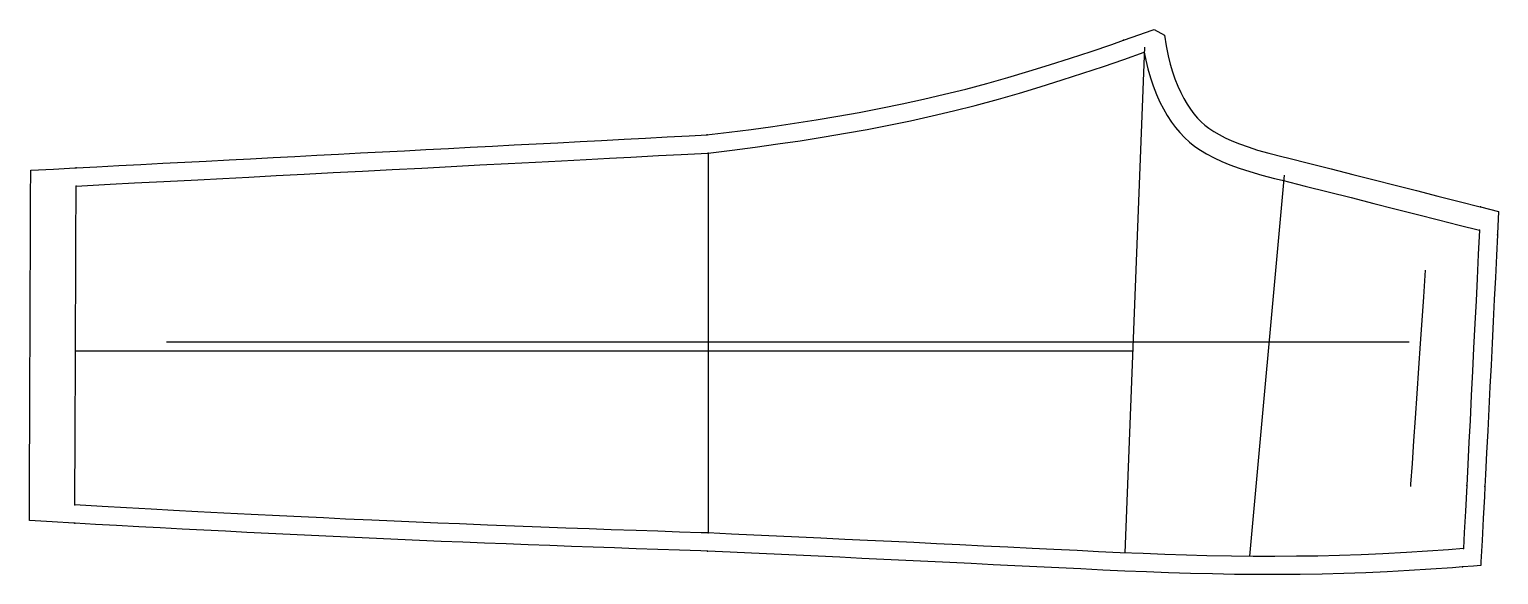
# Model space of a CAD drawing. Extents: x -3483 to -2457, y -1249 to -868.
import ezdxf

# ---------------------------------------------------------------- set-up
doc = ezdxf.new("R2010")
doc.units = 0
for name, color, linetype in [('1', 1, 'Continuous'), ('14', 3, 'Continuous'), ('4', 2, 'Continuous'), ('7', 7, 'Continuous'), ('8', 6, 'Continuous')]:
    doc.layers.add(name, color=color, linetype=linetype)

msp = doc.modelspace()

# ---------------------------------------------------------------- linework, layer by layer
at = {"layer": '1'}
msp.add_lwpolyline([(-3009.333801, -1232.940216), (-3009.239807, -1232.943192), (-3014.045017, -1232.789924), (-3028.97472, -1232.308362), (-3044.028117, -1231.81134), (-3059.158401, -1231.29841), (-3074.210833, -1230.774723), (-3089.319234, -1230.237748), (-3104.370988, -1229.692872), (-3119.573789, -1229.131663), (-3134.624705, -1228.56449), (-3149.999888, -1227.973112), (-3165.049968, -1227.382339), (-3180.271367, -1226.772213), (-3195.320328, -1226.155837), (-3210.620901, -1225.515164), (-3225.668714, -1224.870542), (-3240.683227, -1224.21161), (-3255.729645, -1223.534356), (-3270.872946, -1222.835347), (-3285.917728, -1222.12383), (-3300.90738, -1221.39932), (-3315.950767, -1220.657914), (-3331.102693, -1219.897543), (-3346.144681, -1219.129973), (-3361.288749, -1218.345388), (-3376.329555, -1217.555228), (-3391.85496, -1216.728125), (-3406.687679, -1215.926534), (-3422.211738, -1215.074161), (-3436.97649, -1214.250529), (-3451.381226, -1213.440094), (-3452.014323, -1213.404444), (-3467.302245, -1212.543175), (-3483.124695, -1211.651993), (-3483.067205, -1196.163034), (-3483.011148, -1181.061114), (-3482.954197, -1165.718802), (-3482.898145, -1150.616861), (-3482.842114, -1135.514924), (-3482.785308, -1120.195233), (-3482.729329, -1105.093312), (-3482.67245, -1089.749372), (-3482.616452, -1074.647458), (-3482.559711, -1059.351173), (-3482.503692, -1044.249229), (-3482.446894, -1028.924488), (-3482.390977, -1013.822551), (-3482.334542, -998.575306), (-3482.278617, -983.473359), (-3482.223415, -968.587302), (-3482.216797, -966.80397), (-3466.306932, -965.974018), (-3451.324662, -965.192449), (-3450.46051, -965.147324), (-3435.939516, -964.389858), (-3420.616918, -963.590526), (-3405.23178, -962.787934), (-3389.846649, -961.985351), (-3374.459974, -961.182699), (-3359.546799, -960.404745), (-3343.631111, -959.574484), (-3328.716791, -958.79646), (-3312.801126, -957.966212), (-3297.63395, -957.175013), (-3282.248792, -956.372438), (-3267.094307, -955.581895), (-3251.709142, -954.77932), (-3236.376346, -953.979468), (-3220.991241, -953.17687), (-3206.129567, -952.401577), (-3190.213858, -951.571315), (-3175.046639, -950.780108), (-3159.661456, -949.977529), (-3144.32864, -949.177682), (-3128.943523, -948.375109), (-3113.789034, -947.584566), (-3098.403922, -946.781988), (-3083.48965, -946.003969), (-3067.574046, -945.173711), (-3052.545377, -944.389724), (-3037.481148, -943.603888), (-3022.23797, -942.808722), (-3009.493408, -942.14386), (-3009.932861, -942.16835), (-2994.18831, -940.243571), (-2978.769362, -938.255424), (-2963.652098, -936.171436), (-2948.539036, -933.953992), (-2933.459428, -931.611283), (-2918.369767, -929.113983), (-2903.343782, -926.448785), (-2888.207585, -923.563513), (-2873.257505, -920.500356), (-2858.485776, -917.259567), (-2843.627394, -913.778335), (-2828.90752, -910.097751), (-2814.160779, -906.170974), (-2799.4713, -902.029851), (-2784.839496, -897.695042), (-2770.286927, -893.20928), (-2755.747132, -888.574623), (-2741.34761, -883.816582), (-2726.910002, -878.873859), (-2718.771667, -876.016464), (-2712.542479, -873.829315), (-2698.551958, -868.847106), (-2697.338562, -868.41156), (-2690.127563, -872.490921), (-2688.858111, -879.955065), (-2687.446092, -886.784559), (-2685.974829, -892.758834), (-2684.433355, -898.021426), (-2682.705986, -903.069018), (-2680.741913, -908.045289), (-2678.707085, -912.563658), (-2676.546912, -916.77203), (-2674.287806, -920.650341), (-2671.934022, -924.211601), (-2669.52902, -927.415853), (-2667.027715, -930.340948), (-2664.46917, -932.951708), (-2661.837268, -935.281213), (-2658.93615, -937.511766), (-2655.656282, -939.719337), (-2651.877082, -941.951706), (-2647.706462, -944.120052), (-2642.960294, -946.295856), (-2637.635485, -948.452376), (-2631.67315, -950.589716), (-2624.955703, -952.729991), (-2617.188555, -954.9306), (-2607.145987, -957.48346), (-2604.122314, -958.205261), (-2588.371872, -962.188765), (-2573.515255, -965.948462), (-2558.405228, -969.775397), (-2543.555611, -973.540064), (-2528.803667, -977.283911), (-2513.955936, -981.056027), (-2498.934902, -984.875974), (-2484.222564, -988.620419), (-2469.444826, -992.383892), (-2469.141388, -992.461243), (-2456.582794, -995.661392), (-2457.344552, -1011.173019), (-2457.383728, -1011.970139), (-2458.098309, -1026.513213), (-2458.853954, -1041.853304), (-2459.608305, -1057.101629), (-2460.370237, -1072.441434), (-2461.127267, -1087.633451), (-2461.894128, -1102.97299), (-2462.662241, -1118.283102), (-2463.434731, -1133.622367), (-2464.213277, -1149.020508), (-2464.992185, -1164.359469), (-2465.760817, -1179.424075), (-2466.191559, -1187.834854), (-2466.547283, -1194.762629), (-2467.339275, -1210.137014), (-2468.132303, -1225.475201), (-2468.903323, -1240.364854), (-2469.044037, -1243.081589), (-2474.056689, -1243.469295), (-2481.81076, -1244.042969), (-2488.875221, -1244.565595), (-2503.907057, -1245.6032), (-2519.039248, -1246.546483), (-2534.372247, -1247.379304), (-2549.422499, -1248.07056), (-2564.767766, -1248.632748), (-2579.804049, -1249.02734), (-2595.157692, -1249.274357), (-2610.435136, -1249.379825), (-2625.790611, -1249.354922), (-2641.080599, -1249.206207), (-2656.433851, -1248.940894), (-2671.862627, -1248.566773), (-2687.210969, -1248.096639), (-2702.491457, -1247.540181), (-2717.833594, -1246.902341), (-2733.220732, -1246.194886), (-2748.558056, -1245.448667), (-2763.816637, -1244.69641), (-2779.153451, -1243.941283), (-2794.490417, -1243.18883), (-2809.660595, -1242.44852), (-2824.997984, -1241.703574), (-2840.050839, -1240.974903), (-2855.388494, -1240.234838), (-2870.845729, -1239.491643), (-2886.183561, -1238.756702), (-2901.601949, -1238.02023), (-2916.93996, -1237.289879), (-2931.951751, -1236.577263), (-2947.290046, -1235.85131), (-2962.697743, -1235.124258), (-2978.565082, -1234.378331), (-2993.460768, -1233.68096)], close=True, dxfattribs=at)
at = {"layer": '14'}
msp.add_lwpolyline([(-3008.834839, -1220.249634), (-3008.834839, -1220.249634), (-3013.757448, -1220.095505), (-3028.904746, -1219.606948), (-3043.983004, -1219.106131), (-3059.228963, -1218.587392), (-3076.648232, -1217.980569), (-3091.982282, -1217.434266), (-3108.422424, -1216.836005), (-3125.842068, -1216.18775), (-3144.114624, -1215.491463), (-3163.113502, -1214.749107), (-3182.712114, -1213.962644), (-3197.728495, -1213.345033), (-3212.957615, -1212.704545), (-3228.346086, -1212.042006), (-3243.840467, -1211.358246), (-3262.20107, -1210.52461), (-3277.731037, -1209.798932), (-3293.153056, -1209.061105), (-3308.376461, -1208.317408), (-3328.208672, -1207.327536), (-3347.311696, -1206.353279), (-3365.470623, -1205.409524), (-3382.470541, -1204.511157), (-3398.096539, -1203.673062), (-3415.369558, -1202.73288), (-3432.22921, -1201.800614), (-3451.333923, -1200.722656), (-3451.333923, -1200.722656), (-3451.272212, -1184.102795), (-3451.2077, -1166.725007), (-3451.144597, -1149.72374), (-3451.083255, -1133.194137), (-3451.018048, -1115.619175), (-3450.96042, -1100.083169), (-3450.89853, -1083.394071), (-3450.841117, -1067.908226), (-3450.785287, -1052.846259), (-3450.723408, -1036.148986), (-3450.666456, -1020.77869), (-3450.609319, -1005.355574), (-3450.553086, -990.174193), (-3450.507507, -977.86705), (-3450.507507, -977.86705), (-3426.761105, -976.628299), (-3409.7474, -975.740764), (-3389.094401, -974.663383), (-3365.347994, -973.424632), (-3348.068081, -972.52321), (-3329.81769, -971.571163), (-3310.758567, -970.576928), (-3291.052458, -969.548942), (-3270.861109, -968.495643), (-3250.346268, -967.425469), (-3229.66966, -966.346856), (-3208.993072, -965.268244), (-3188.47823, -964.19807), (-3168.28688, -963.144771), (-3148.58077, -962.116785), (-3129.521645, -961.122549), (-3111.271252, -960.170502), (-3093.991337, -959.269081), (-3077.843647, -958.426723), (-3062.989929, -957.651866), (-3043.489356, -956.634602), (-3027.810063, -955.816678), (-3013.792026, -955.085415), (-3008.831787, -954.82666), (-3008.831787, -954.82666), (-2992.017848, -952.792219), (-2975.99976, -950.698751), (-2960.131211, -948.492763), (-2944.481493, -946.183513), (-2927.83469, -943.566741), (-2912.795282, -941.04017), (-2897.704604, -938.322232), (-2882.552184, -935.386615), (-2867.439686, -932.244191), (-2852.372939, -928.890191), (-2837.357697, -925.319829), (-2822.399789, -921.528337), (-2806.036852, -917.102169), (-2791.32489, -912.884255), (-2777.010897, -908.59139), (-2761.43654, -903.731909), (-2747.030442, -899.076574), (-2732.65061, -894.283906), (-2718.395792, -889.388466), (-2704.130554, -884.318542), (-2704.130554, -884.318542), (-2703.125736, -889.821634), (-2701.680644, -895.938406), (-2699.873299, -902.253582), (-2697.980147, -907.891176), (-2695.648956, -913.886093), (-2693.220476, -919.306422), (-2690.830268, -924.001982), (-2688.138519, -928.67626), (-2685.129471, -933.265747), (-2682.368184, -936.979734), (-2679.366497, -940.553976), (-2676.115281, -943.951737), (-2672.524091, -947.205465), (-2668.757412, -950.156107), (-2664.767078, -952.888589), (-2660.582137, -955.415738), (-2655.344226, -958.195334), (-2649.918088, -960.71989), (-2644.35393, -963.011565), (-2637.754905, -965.420429), (-2630.315767, -967.82292), (-2622.129952, -970.18347), (-2613.16808, -972.509622), (-2607.916565, -973.751526), (-2591.674221, -977.859018), (-2575.6985, -981.902612), (-2559.640968, -985.970317), (-2543.875074, -989.967945), (-2528.987409, -993.747118), (-2513.210898, -997.756459), (-2498.660748, -1001.457495), (-2484.051408, -1005.176401), (-2469.941864, -1008.770828), (-2469.940643, -1008.745651), (-2469.941864, -1008.770828), (-2470.769824, -1025.639841), (-2471.600797, -1042.48833), (-2472.37606, -1058.148211), (-2473.159485, -1073.918402), (-2474.019416, -1091.166063), (-2474.82537, -1107.270526), (-2475.673019, -1124.142376), (-2476.554485, -1141.611839), (-2477.330971, -1156.93262), (-2478.121554, -1172.460819), (-2478.874817, -1187.184372), (-2478.874883, -1187.185239), (-2479.789676, -1204.971886), (-2480.564394, -1219.974453), (-2481.147919, -1231.241608), (-2481.147919, -1231.241608), (-2491.559836, -1232.014514), (-2506.24491, -1233.014855), (-2521.016688, -1233.925924), (-2537.452463, -1234.816015), (-2552.618164, -1235.497431), (-2567.695668, -1236.016755), (-2582.779013, -1236.382142), (-2597.866535, -1236.602158), (-2612.956573, -1236.685369), (-2628.047464, -1236.640339), (-2643.137546, -1236.475635), (-2660.380246, -1236.151847), (-2674.686428, -1235.782122), (-2689.765787, -1235.301884), (-2704.841629, -1234.737475), (-2720.965179, -1234.050537), (-2736.035339, -1233.345728), (-2751.104176, -1232.607777), (-2767.417264, -1231.802216), (-2782.444173, -1231.063628), (-2799.510966, -1230.228617), (-2816.396021, -1229.40624), (-2833.028642, -1228.599563), (-2849.338119, -1227.811651), (-2865.253739, -1227.04557), (-2880.704789, -1226.304385), (-2897.443869, -1225.504128), (-2913.404802, -1224.743624), (-2930.104085, -1223.950554), (-2945.580269, -1223.21794), (-2961.026582, -1222.489035), (-2976.906489, -1221.742151), (-2992.491986, -1221.011782)], close=True, dxfattribs=at)
at = {"layer": '4'}
for p in [(-2718.771667, -876.016464), (-2704.130554, -884.318542), (-3009.493408, -942.14386), (-3008.831787, -954.82666), (-3450.46051, -965.147324), (-3450.507507, -977.86705), (-2469.141388, -992.461243), (-2469.941864, -1008.770828), (-2469.941864, -1008.770828), (-2457.383728, -1011.970139), (-2478.874817, -1187.184372), (-2466.191559, -1187.834854), (-3451.333923, -1200.722656), (-3451.381226, -1213.440094), (-3008.834839, -1220.249634), (-2481.147919, -1231.241608), (-3009.239807, -1232.943192), (-2481.81076, -1244.042969)]:
    msp.add_point(p, dxfattribs=at)
at = {"layer": '7'}
msp.add_line((-3387.257385, -1086.681671), (-2519.147034, -1086.681671), dxfattribs=at)
at = {"layer": '8'}
for points in [[(-2704.065552, -880.864716), (-2717.738647, -1234.174576)], [(-3008.831787, -954.82666), (-3008.831787, -972.130438), (-3008.831787, -989.319532), (-3008.831787, -1005.717674), (-3008.831787, -1021.454477), (-3008.831787, -1038.401935), (-3008.831787, -1056.236711), (-3008.831787, -1071.543562), (-3008.831787, -1087.054965), (-3008.831787, -1104.024576), (-3008.831787, -1119.351949), (-3008.831787, -1134.294059), (-3008.831787, -1151.444763), (-3008.831787, -1167.430377), (-3008.831787, -1184.163616), (-3008.831787, -1200.112601), (-3008.831787, -1215.117416), (-3008.831787, -1220.249634)], [(-2606.329041, -970.297089), (-2630.575867, -1236.461792)], [(-2507.796936, -1036.676483), (-2509.069234, -1055.21481), (-2510.203473, -1071.74151), (-2511.309767, -1087.861043), (-2512.499182, -1105.1917), (-2513.712346, -1122.868404), (-2514.889887, -1140.026045), (-2515.972433, -1155.79955), (-2517.0625, -1171.682629), (-2518.056385, -1186.16427), (-2518.172913, -1187.862167)], [(-3450.920715, -1093.063278), (-3430.502818, -1093.05579), (-3412.816183, -1093.04963), (-3395.241795, -1093.043736), (-3374.889915, -1093.037164), (-3357.951554, -1093.031892), (-3339.693469, -1093.026405), (-3320.21967, -1093.020772), (-3299.634113, -1093.015065), (-3278.040826, -1093.009354), (-3255.543731, -1093.003711), (-3240.094907, -1093.000021), (-3224.321464, -1092.996413), (-3208.254178, -1092.992909), (-3191.923822, -1092.989529), (-3175.361279, -1092.986294), (-3158.597285, -1092.983225), (-3141.662724, -1092.980343), (-3124.588331, -1092.97767), (-3107.404993, -1092.975225), (-3090.143442, -1092.97303), (-3072.834565, -1092.971107), (-3063.525593, -1092.970192), (-3037.556494, -1092.968092), (-3020.305963, -1092.967044), (-3003.148789, -1092.966258), (-2986.122354, -1092.965717), (-2969.263963, -1092.965406), (-2952.610958, -1092.965308), (-2936.200684, -1092.965407), (-2920.070411, -1092.965685), (-2904.257626, -1092.966127), (-2888.7996, -1092.966717), (-2873.733676, -1092.967437), (-2851.951637, -1092.968727), (-2831.261884, -1092.970219), (-2811.790451, -1092.971858), (-2793.663371, -1092.973588), (-2777.006677, -1092.975355), (-2761.946443, -1092.977102), (-2744.567211, -1092.979305), (-2727.604445, -1092.981672), (-2713.789835, -1092.983803), (-2711.645813, -1092.984161)]]:
    msp.add_lwpolyline(points, dxfattribs=at)

doc.saveas('drawing.dxf')
